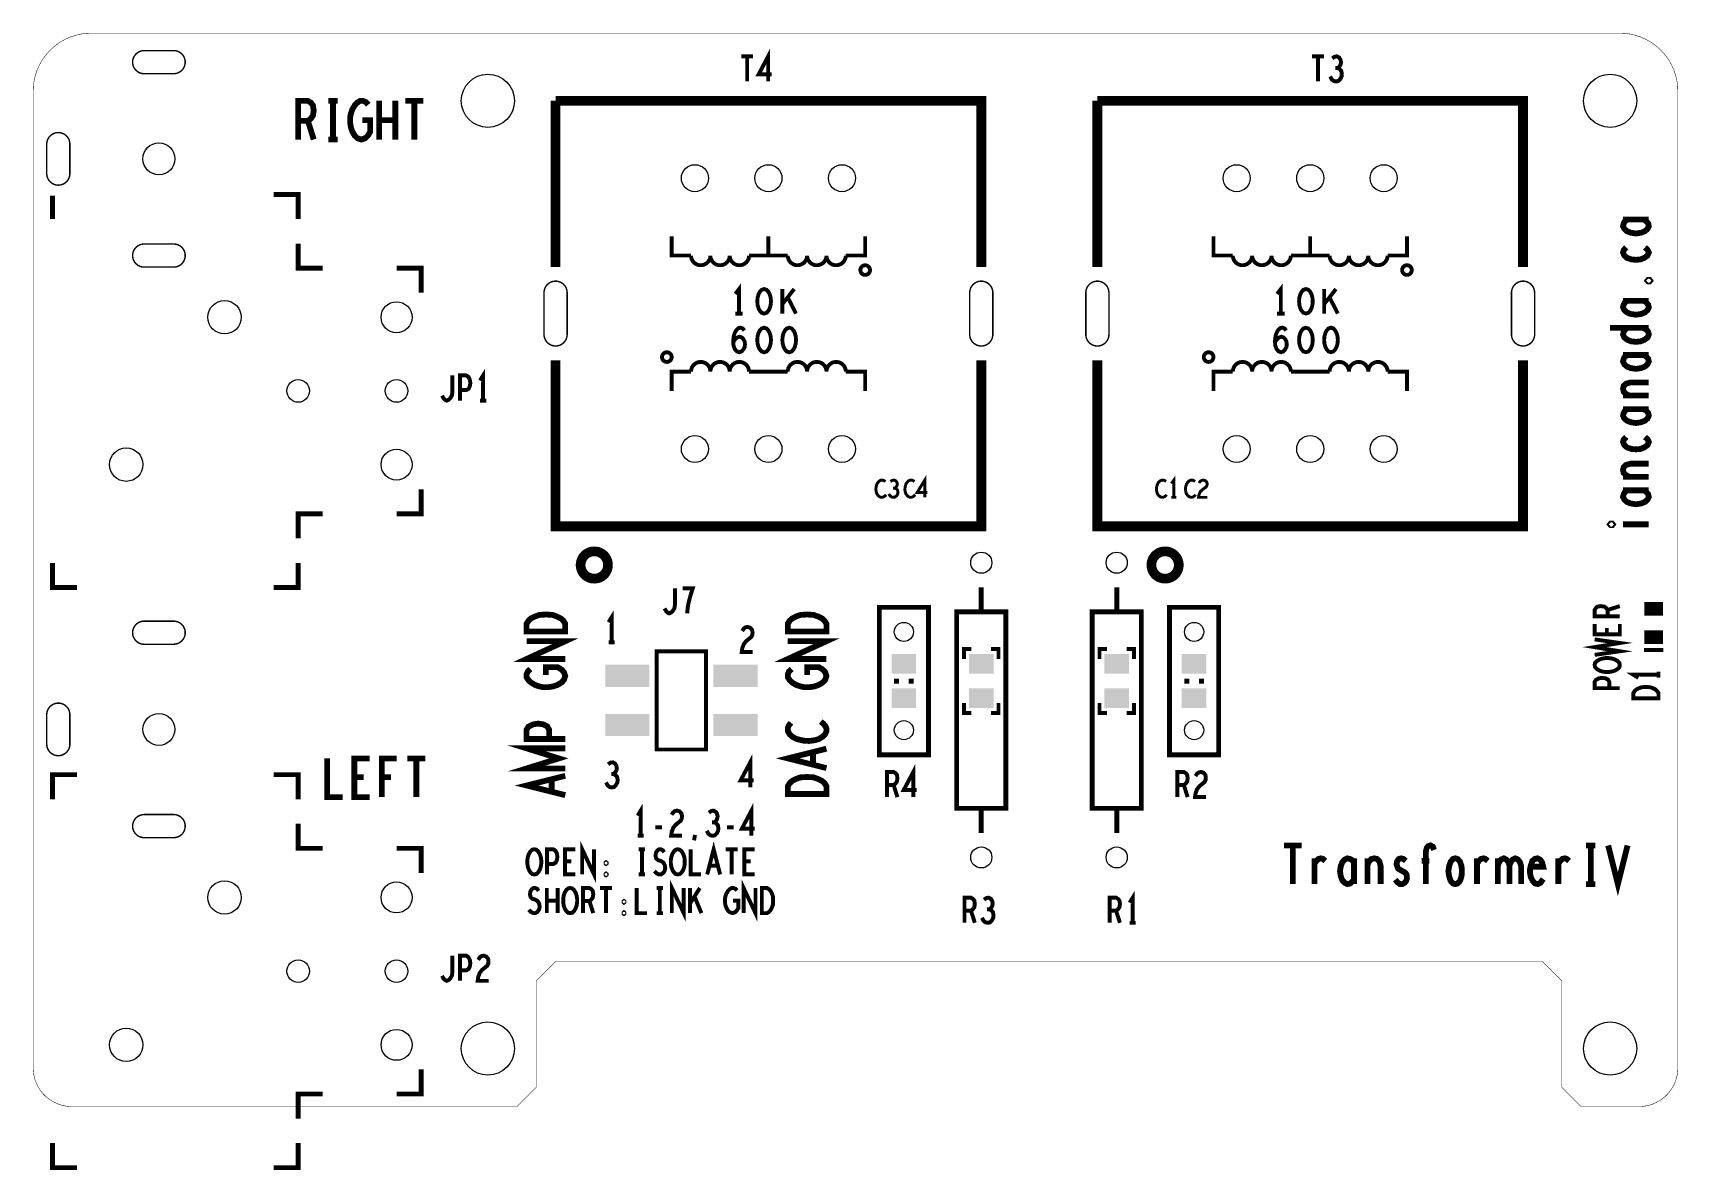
# Model space of a CAD drawing. Extents: x 0 to 85, y -3.3 to 55.5.
import ezdxf

# ---------------------------------------------------------------- set-up
doc = ezdxf.new("R2010")
doc.units = 0
doc.layers.get('0').update_dxf_attribs({"linetype": 'CONTINUOUS'})
for name, color, linetype in [('BOARD_ART', 7, 'CONTINUOUS'), ('DS2206-1-2_DRL', 6, 'CONTINUOUS'), ('DS2206IV_ROU', 1, 'CONTINUOUS'), ('PASTETOP_ART', 5, 'CONTINUOUS'), ('SILK_TOP_ART', 9, 'CONTINUOUS')]:
    doc.layers.add(name, color=color, linetype=linetype)

# ---------------------------------------------------------------- blocks, each defined once
blk = doc.blocks.new('RECTANGLE_36')
blk.add_solid([(1.143, 0.5715), (1.143, -0.5715), (-1.143, 0.5715), (-1.143, -0.5715)])
blk = doc.blocks.new('RECTANGLE_35')
blk.add_solid([(0.635, 0.508), (0.635, -0.508), (-0.635, 0.508), (-0.635, -0.508)])
blk = doc.blocks.new('RECTANGLE_37')
blk.add_solid([(0.4826, 0.3556), (0.4826, -0.3556), (-0.4826, 0.3556), (-0.4826, -0.3556)])
blk = doc.blocks.new('ROUND_48')
blk.add_circle((0, 0), 0.495)
blk = doc.blocks.new('ROUND_49')
blk.add_circle((0, 0), 0.546)
blk = doc.blocks.new('ROUND_50')
blk.add_circle((0, 0), 0.584)
blk = doc.blocks.new('ROUND_47')
blk.add_circle((0, 0), 0.699)
blk = doc.blocks.new('ROUND_51')
blk.add_circle((0, 0), 0.8)
blk = doc.blocks.new('ROUND_52')
blk.add_circle((0, 0), 0.826)
blk = doc.blocks.new('ROUND_53')
blk.add_circle((0, 0), 0.864)
blk = doc.blocks.new('ROUND_7')
blk.add_circle((0, 0), 1.375)

msp = doc.modelspace()

# ---------------------------------------------------------------- linework, layer by layer
at = {"layer": 'BOARD_ART', "const_width": 0.0254}
for points in [[(3, 55.5, 0.4142136), (0, 52.5)], [(85, 52.5, 0.4142136), (82, 55.5)], [(0, 2, 0.4142136), (2, 0)], [(83, 0, 0.4142136), (85, 2)]]:
    msp.add_lwpolyline(points, format="xyb", dxfattribs=at)
for points in [[(82, 55.5), (3, 55.5)], [(0, 52.5), (0, 46.25), (0, 38.75)], [(85, 42), (85, 46.25), (85, 52.5)], [(85, 42.25), (85, 38.75), (85, 15.25), (85, 11.75)], [(0, 15.25), (0, 38.75), (0, 39)], [(0, 11), (0, 15.25)], [(85, 2), (85, 7.75), (85, 11.75)], [(0, 11), (0, 7.75), (0, 2)], [(2, 0), (25, 0), (26, 1), (26, 6.5), (27, 7.5), (78, 7.5), (79, 6.5), (79, 1), (80, 0), (83, 0)]]:
    msp.add_lwpolyline(points, dxfattribs=at)
at = {"layer": 'DS2206IV_ROU', "const_width": 0.075}
for points in [[(5.7379, 54.5973, 1), (5.7379, 53.4025)], [(7.2619, 53.4025, 1), (7.2619, 54.5973)], [(1.8973, 49.7619, 1), (0.7025, 49.7619)], [(0.7025, 48.2379, 1), (1.8973, 48.2379)], [(5.7379, 44.5973, 1), (5.7379, 43.4025)], [(7.2619, 43.4025, 1), (7.2619, 44.5973)], [(27.5973, 42.0794, 1), (26.4025, 42.0794)], [(49.5973, 42.0794, 1), (48.4025, 42.0794)], [(55.5973, 42.0794, 1), (54.4025, 42.0794)], [(77.5973, 42.0794, 1), (76.4025, 42.0794)], [(26.4025, 39.9204, 1), (27.5973, 39.9204)], [(48.4025, 39.9204, 1), (49.5973, 39.9204)], [(54.4025, 39.9204, 1), (55.5973, 39.9204)], [(76.4025, 39.9204, 1), (77.5973, 39.9204)], [(5.7379, 25.0973, 1), (5.7379, 23.9025)], [(7.2619, 23.9025, 1), (7.2619, 25.0973)], [(1.8973, 20.2619, 1), (0.7025, 20.2619)], [(0.7025, 18.7379, 1), (1.8973, 18.7379)], [(5.7379, 15.0973, 1), (5.7379, 13.9025)], [(7.2619, 13.9025, 1), (7.2619, 15.0973)]]:
    msp.add_lwpolyline(points, format="xyb", dxfattribs=at)
for points in [[(7.2619, 54.5973), (5.7379, 54.5973)], [(5.7379, 53.4025), (7.2619, 53.4025)], [(0.7025, 49.7619), (0.7025, 48.2379)], [(1.8973, 48.2379), (1.8973, 49.7619)], [(7.2619, 44.5973), (5.7379, 44.5973)], [(5.7379, 43.4025), (7.2619, 43.4025)], [(26.4025, 42.0794), (26.4025, 39.9204)], [(27.5973, 39.9204), (27.5973, 42.0794)], [(48.4025, 42.0794), (48.4025, 39.9204)], [(49.5973, 39.9204), (49.5973, 42.0794)], [(54.4025, 42.0794), (54.4025, 39.9204)], [(55.5973, 39.9204), (55.5973, 42.0794)], [(76.4025, 42.0794), (76.4025, 39.9204)], [(77.5973, 39.9204), (77.5973, 42.0794)], [(7.2619, 25.0973), (5.7379, 25.0973)], [(5.7379, 23.9025), (7.2619, 23.9025)], [(0.7025, 20.2619), (0.7025, 18.7379)], [(1.8973, 18.7379), (1.8973, 20.2619)], [(7.2619, 15.0973), (5.7379, 15.0973)], [(5.7379, 13.9025), (7.2619, 13.9025)]]:
    msp.add_lwpolyline(points, dxfattribs=at)
at = {"layer": 'SILK_TOP_ART'}
for points, const_width in [([(37.987, 53), (37.987, 54.3), (37.4937, 53.3683), (38.1603, 53.3683)], 0.2032), ([(36.5933, 54.3), (37.2067, 54.3)], 0.2032), ([(36.9, 54.3), (36.9, 53)], 0.2032), ([(66.0933, 54.3), (66.7067, 54.3)], 0.2032), ([(66.4, 54.3), (66.4, 53)], 0.2032), ([(67.0337, 53.26), (67.1137, 53.1083), (67.2203, 53.0217), (67.3403, 53), (67.447, 53.0217), (67.5537, 53.13), (67.6203, 53.26), (67.6337, 53.39), (67.607, 53.5416), (67.5137, 53.65), (67.4203, 53.6933), (67.3003, 53.6933)], 0.2032), ([(67.4203, 53.6933), (67.5003, 53.7583), (67.567, 53.8666), (67.5937, 53.9967), (67.567, 54.1267), (67.5003, 54.235), (67.3803, 54.3), (67.2603, 54.2783), (67.1403, 54.1917)], 0.2032), ([(13.7, 50), (13.7, 52), (14.2, 52), (14.36, 51.9), (14.46, 51.7667), (14.5, 51.5), (14.46, 51.2333), (14.34, 51.0667), (14.2, 50.9666), (13.7, 50.9666)], 0.3), ([(15.26, 52), (15.74, 52)], 0.3), ([(15.5, 52), (15.5, 50)], 0.3), ([(17.02, 51), (17.42, 51), (17.42, 50.4), (17.3, 50.2), (17.16, 50.0667), (16.96, 50), (16.76, 50.0667), (16.62, 50.2), (16.5, 50.4), (16.42, 50.6333), (16.38, 50.9), (16.38, 51.1333), (16.42, 51.3333), (16.5, 51.5667), (16.62, 51.7667), (16.74, 51.9), (16.9, 52), (17.04, 52), (17.2, 51.9333), (17.32, 51.8)], 0.3), ([(17.88, 50), (17.88, 52)], 0.3), ([(18.72, 52), (18.72, 50)], 0.3), ([(19.24, 52), (20.16, 52)], 0.3), ([(19.7, 52), (19.7, 50)], 0.3), ([(27, 52), (27, 43.4129)], 0.508), ([(49, 43.4129), (49, 52), (27, 52)], 0.508), ([(55, 52), (55, 43.4129)], 0.508), ([(77, 43.4129), (77, 52), (55, 52)], 0.508), ([(14.2, 50.9666), (14.5, 50)], 0.3), ([(18.72, 51), (17.88, 51)], 0.3), ([(15.26, 50), (15.74, 50)], 0.3), ([(1, 45.89), (1, 47.0951)], 0.254), ([(13.7, 45.89), (13.7, 47.16), (12.43, 47.16)], 0.254), ([(82.4, 45.86), (82.2667, 45.78), (82.2, 45.66), (82.1667, 45.52), (82.2334, 45.38), (82.3667, 45.26), (82.5667, 45.18), (82.8334, 45.14), (83.1, 45.18), (83.3, 45.26), (83.4333, 45.38), (83.5, 45.52), (83.4667, 45.66), (83.3667, 45.78), (83.2334, 45.86)], 0.3), ([(83.5, 45.86), (82.1667, 45.86)], 0.3), ([(34, 44), (33, 44), (33, 45)], 0.2), ([(38, 44), (38, 45)], 0.2), ([(42, 44), (43, 44), (43, 45)], 0.2), ([(62, 44), (61, 44), (61, 45)], 0.2), ([(66, 44), (66, 45)], 0.2), ([(70, 44), (71, 44), (71, 45)], 0.2), ([(14.97, 43.35), (13.7, 43.35), (13.7, 44.62)], 0.254), ([(82.3333, 44.42), (82.2, 44.28), (82.1667, 44.16), (82.2334, 44), (82.3667, 43.88), (82.6, 43.8), (82.8334, 43.78), (83.0667, 43.8), (83.2667, 43.88), (83.4333, 44), (83.5, 44.16), (83.4333, 44.3), (83.3, 44.42)], 0.3), ([(20.05, 42.08), (20.05, 43.35), (18.78, 43.35)], 0.254), ([(37, 44), (39, 44)], 0.2), ([(65, 44), (67, 44)], 0.2), ([(36.4826, 41), (36.4826, 42.27), (36.2896, 42.016)], 0.2), ([(64.4826, 41), (64.4826, 42.27), (64.2896, 42.016)], 0.2), ([(83.5667, 42.7), (83.5333, 42.66), (83.4667, 42.66), (83.4333, 42.7), (83.4667, 42.74), (83.5333, 42.74), (83.5667, 42.7)], 0.3), ([(37.778, 42.27), (37.6493, 42.2277), (37.5528, 42.1218), (37.4884, 41.9949), (37.4402, 41.8255), (37.4241, 41.635), (37.4402, 41.4445), (37.4884, 41.2751), (37.5528, 41.1481), (37.6493, 41.0423), (37.778, 41), (37.9067, 41.0423), (38.0032, 41.1481), (38.0676, 41.2751), (38.1158, 41.4445), (38.1319, 41.635), (38.1158, 41.8255), (38.0676, 41.9949), (38.0032, 42.1218), (37.9067, 42.2277), (37.778, 42.27)], 0.2), ([(38.7195, 41), (38.7195, 42.27)], 0.2), ([(39.3308, 42.27), (38.7195, 41.4868)], 0.2), ([(39.4273, 41), (38.993, 41.8466)], 0.2), ([(65.778, 42.27), (65.6493, 42.2277), (65.5528, 42.1218), (65.4884, 41.9949), (65.4402, 41.8255), (65.4241, 41.635), (65.4402, 41.4445), (65.4884, 41.2751), (65.5528, 41.1481), (65.6493, 41.0423), (65.778, 41), (65.9067, 41.0423), (66.0032, 41.1481), (66.0676, 41.2751), (66.1158, 41.4445), (66.1319, 41.635), (66.1158, 41.8255), (66.0676, 41.9949), (66.0032, 42.1218), (65.9067, 42.2277), (65.778, 42.27)], 0.2), ([(66.7195, 41), (66.7195, 42.27)], 0.2), ([(67.3308, 42.27), (66.7195, 41.4868)], 0.2), ([(67.4273, 41), (66.993, 41.8466)], 0.2), ([(82.4, 41.66), (82.2667, 41.58), (82.2, 41.46), (82.1667, 41.32), (82.2334, 41.18), (82.3667, 41.06), (82.5667, 40.98), (82.8334, 40.94), (83.1, 40.98), (83.3, 41.06), (83.4333, 41.18), (83.5, 41.32), (83.4667, 41.46), (83.3667, 41.58), (83.2334, 41.66)], 0.3), ([(83.5, 41.66), (82.1667, 41.66)], 0.3), ([(36.2896, 41), (36.6756, 41)], 0.2), ([(64.2896, 41), (64.6756, 41)], 0.2), ([(36.1769, 39.5291), (36.2896, 39.6773), (36.3861, 39.762), (36.5148, 39.8043), (36.6274, 39.762), (36.7078, 39.6773), (36.7722, 39.5503), (36.7883, 39.4022), (36.7722, 39.2751), (36.7078, 39.1481), (36.6113, 39.0423), (36.4987, 39), (36.37, 39.0423), (36.2574, 39.1693), (36.193, 39.3598), (36.1769, 39.5715), (36.2091, 39.8466), (36.2574, 39.9949), (36.3378, 40.143), (36.4504, 40.2488), (36.563, 40.27), (36.6756, 40.2277), (36.7561, 40.1218)], 0.2), ([(37.778, 40.27), (37.6493, 40.2277), (37.5528, 40.1218), (37.4884, 39.9949), (37.4402, 39.8255), (37.4241, 39.635), (37.4402, 39.4445), (37.4884, 39.2751), (37.5528, 39.1481), (37.6493, 39.0423), (37.778, 39), (37.9067, 39.0423), (38.0032, 39.1481), (38.0676, 39.2751), (38.1158, 39.4445), (38.1319, 39.635), (38.1158, 39.8255), (38.0676, 39.9949), (38.0032, 40.1218), (37.9067, 40.2277), (37.778, 40.27)], 0.2), ([(39.0734, 40.27), (38.9447, 40.2277), (38.8482, 40.1218), (38.7838, 39.9949), (38.7356, 39.8255), (38.7195, 39.635), (38.7356, 39.4445), (38.7838, 39.2751), (38.8482, 39.1481), (38.9447, 39.0423), (39.0734, 39), (39.2021, 39.0423), (39.2986, 39.1481), (39.363, 39.2751), (39.4112, 39.4445), (39.4273, 39.635), (39.4112, 39.8255), (39.363, 39.9949), (39.2986, 40.1218), (39.2021, 40.2277), (39.0734, 40.27)], 0.2), ([(64.1769, 39.5291), (64.2896, 39.6773), (64.3861, 39.762), (64.5148, 39.8043), (64.6274, 39.762), (64.7078, 39.6773), (64.7722, 39.5503), (64.7883, 39.4022), (64.7722, 39.2751), (64.7078, 39.1481), (64.6113, 39.0423), (64.4987, 39), (64.37, 39.0423), (64.2574, 39.1693), (64.193, 39.3598), (64.1769, 39.5715), (64.2091, 39.8466), (64.2574, 39.9949), (64.3378, 40.143), (64.4504, 40.2488), (64.563, 40.27), (64.6756, 40.2277), (64.7561, 40.1218)], 0.2), ([(65.778, 40.27), (65.6493, 40.2277), (65.5528, 40.1218), (65.4884, 39.9949), (65.4402, 39.8255), (65.4241, 39.635), (65.4402, 39.4445), (65.4884, 39.2751), (65.5528, 39.1481), (65.6493, 39.0423), (65.778, 39), (65.9067, 39.0423), (66.0032, 39.1481), (66.0676, 39.2751), (66.1158, 39.4445), (66.1319, 39.635), (66.1158, 39.8255), (66.0676, 39.9949), (66.0032, 40.1218), (65.9067, 40.2277), (65.778, 40.27)], 0.2), ([(67.0734, 40.27), (66.9447, 40.2277), (66.8482, 40.1218), (66.7838, 39.9949), (66.7356, 39.8255), (66.7195, 39.635), (66.7356, 39.4445), (66.7838, 39.2751), (66.8482, 39.1481), (66.9447, 39.0423), (67.0734, 39), (67.2021, 39.0423), (67.2986, 39.1481), (67.363, 39.2751), (67.4112, 39.4445), (67.4273, 39.635), (67.4112, 39.8255), (67.363, 39.9949), (67.2986, 40.1218), (67.2021, 40.2277), (67.0734, 40.27)], 0.2), ([(81.5, 40.26), (83.5, 40.26)], 0.3), ([(83.2001, 40.26), (83.3667, 40.18), (83.4667, 40.06), (83.5, 39.92), (83.4333, 39.76), (83.2667, 39.64), (83.0667, 39.56), (82.8334, 39.54), (82.6, 39.56), (82.4, 39.64), (82.2334, 39.76), (82.1667, 39.92), (82.2, 40.06), (82.2667, 40.16), (82.4, 40.26)], 0.3), ([(27, 38.5871), (27, 30), (49, 30), (49, 38.5871)], 0.508), ([(55, 38.5871), (55, 30), (77, 30), (77, 38.5871)], 0.508), ([(82.4, 38.86), (82.2667, 38.78), (82.2, 38.66), (82.1667, 38.52), (82.2334, 38.38), (82.3667, 38.26), (82.5667, 38.18), (82.8334, 38.14), (83.1, 38.18), (83.3, 38.26), (83.4333, 38.38), (83.5, 38.52), (83.4667, 38.66), (83.3667, 38.78), (83.2334, 38.86)], 0.3), ([(83.5, 38.86), (82.1667, 38.86)], 0.3), ([(21.1333, 36.76), (21.2, 36.63), (21.28, 36.5433), (21.3733, 36.5), (21.48, 36.5433), (21.56, 36.63), (21.64, 36.76), (21.6667, 36.9333), (21.6667, 37.8)], 0.2032), ([(22.0603, 36.5), (22.0603, 37.8), (22.3803, 37.8), (22.487, 37.735), (22.567, 37.5833), (22.5937, 37.41), (22.567, 37.2367), (22.5003, 37.1067), (22.3803, 37.0416), (22.0603, 37.0416)], 0.2032), ([(23.254, 36.5), (23.254, 37.8), (23.094, 37.54)], 0.2032), ([(34, 38), (33, 38), (33, 37)], 0.2), ([(37, 38), (39, 38)], 0.2), ([(42, 38), (43, 38), (43, 37)], 0.2), ([(62, 38), (61, 38), (61, 37)], 0.2), ([(65, 38), (67, 38)], 0.2), ([(70, 38), (71, 38), (71, 37)], 0.2), ([(82.5, 36.76), (82.3333, 36.84), (82.2, 36.96), (82.1667, 37.12), (82.2, 37.26), (82.3333, 37.38), (82.5667, 37.44), (83.5, 37.44)], 0.3), ([(23.094, 36.5), (23.414, 36.5)], 0.2032), ([(83.5, 36.76), (82.1667, 36.76)], 0.3), ([(82.4, 36.06), (82.2667, 35.98), (82.2, 35.86), (82.1667, 35.72), (82.2334, 35.58), (82.3667, 35.46), (82.5667, 35.38), (82.8334, 35.34), (83.1, 35.38), (83.3, 35.46), (83.4333, 35.58), (83.5, 35.72), (83.4667, 35.86), (83.3667, 35.98), (83.2334, 36.06)], 0.3), ([(83.5, 36.06), (82.1667, 36.06)], 0.3), ([(82.3333, 34.62), (82.2, 34.48), (82.1667, 34.36), (82.2334, 34.2), (82.3667, 34.08), (82.6, 34), (82.8334, 33.98), (83.0667, 34), (83.2667, 34.08), (83.4333, 34.2), (83.5, 34.36), (83.4333, 34.5), (83.3, 34.62)], 0.3), ([(82.5, 32.56), (82.3333, 32.64), (82.2, 32.76), (82.1667, 32.92), (82.2, 33.06), (82.3333, 33.18), (82.5667, 33.24), (83.5, 33.24)], 0.3), ([(44.0503, 32.3149), (43.9868, 32.3594), (43.9128, 32.389), (43.8281, 32.389), (43.7328, 32.3445), (43.6588, 32.2705), (43.6058, 32.1816), (43.5635, 32.0334), (43.5529, 31.9), (43.5741, 31.7667), (43.6058, 31.6778), (43.6693, 31.5889), (43.7434, 31.5296), (43.8175, 31.5), (43.8916, 31.5), (43.9657, 31.5296), (44.0292, 31.5741), (44.0821, 31.6333)], 0.1524), ([(44.5266, 31.9741), (44.5901, 32.0186), (44.643, 32.0926), (44.6642, 32.1816), (44.643, 32.2705), (44.5901, 32.3445), (44.4948, 32.389), (44.3996, 32.3742), (44.3043, 32.3149)], 0.1524), ([(45.5503, 32.3149), (45.4868, 32.3594), (45.4128, 32.389), (45.3281, 32.389), (45.2328, 32.3445), (45.1588, 32.2705), (45.1058, 32.1816), (45.0635, 32.0334), (45.0529, 31.9), (45.0741, 31.7667), (45.1058, 31.6778), (45.1693, 31.5889), (45.2434, 31.5296), (45.3175, 31.5), (45.3916, 31.5), (45.4657, 31.5296), (45.5292, 31.5741), (45.5821, 31.6333)], 0.1524), ([(46.0795, 31.5), (46.0795, 32.389), (45.6879, 31.7519), (46.2171, 31.7519)], 0.1524), ([(58.5503, 32.3149), (58.4868, 32.3594), (58.4128, 32.389), (58.3281, 32.389), (58.2328, 32.3445), (58.1588, 32.2705), (58.1058, 32.1816), (58.0635, 32.0334), (58.0529, 31.9), (58.0741, 31.7667), (58.1058, 31.6778), (58.1693, 31.5889), (58.2434, 31.5296), (58.3175, 31.5), (58.3916, 31.5), (58.4657, 31.5296), (58.5292, 31.5741), (58.5821, 31.6333)], 0.1524), ([(58.9525, 31.5), (58.9525, 32.389), (58.8255, 32.2112)], 0.1524), ([(60.0503, 32.3149), (59.9868, 32.3594), (59.9128, 32.389), (59.8281, 32.389), (59.7328, 32.3445), (59.6588, 32.2705), (59.6058, 32.1816), (59.5635, 32.0334), (59.5529, 31.9), (59.5741, 31.7667), (59.6058, 31.6778), (59.6693, 31.5889), (59.7434, 31.5296), (59.8175, 31.5), (59.8916, 31.5), (59.9657, 31.5296), (60.0292, 31.5741), (60.0821, 31.6333)], 0.1524), ([(60.2514, 32.2408), (60.3149, 32.3297), (60.389, 32.3742), (60.4737, 32.389), (60.5795, 32.3594), (60.6536, 32.2853), (60.6748, 32.1964), (60.6642, 32.1075), (60.6218, 32.0334), (60.4102, 31.8852), (60.3149, 31.7815), (60.2514, 31.6333), (60.2302, 31.5), (60.6748, 31.5)], 0.1524), ([(83.5, 32.56), (82.1667, 32.56)], 0.3), ([(20.05, 31.92), (20.05, 30.65), (18.78, 30.65)], 0.254), ([(44.2197, 31.6778), (44.2832, 31.5741), (44.3678, 31.5148), (44.4631, 31.5), (44.5478, 31.5148), (44.6324, 31.5889), (44.6853, 31.6778), (44.6959, 31.7667), (44.6748, 31.8704), (44.6007, 31.9445), (44.5266, 31.9741), (44.4313, 31.9741)], 0.1524), ([(58.8255, 31.5), (59.0795, 31.5)], 0.1524), ([(82.4, 31.86), (82.2667, 31.78), (82.2, 31.66), (82.1667, 31.52), (82.2334, 31.38), (82.3667, 31.26), (82.5667, 31.18), (82.8334, 31.14), (83.1, 31.18), (83.3, 31.26), (83.4333, 31.38), (83.5, 31.52), (83.4667, 31.66), (83.3667, 31.78), (83.2334, 31.86)], 0.3), ([(83.5, 31.86), (82.1667, 31.86)], 0.3), ([(14.97, 30.65), (13.7, 30.65), (13.7, 29.38)], 0.254), ([(81.6334, 30.1), (81.6, 30.06), (81.5333, 30.06), (81.5, 30.1), (81.5333, 30.14), (81.6, 30.14), (81.6334, 30.1)], 0.3), ([(82.1667, 30.1), (83.5, 30.1)], 0.3), ([(2.27, 26.84), (1, 26.84), (1, 28.11)], 0.254), ([(13.7, 28.11), (13.7, 26.84), (12.43, 26.84)], 0.254), ([(32.6333, 25.76), (32.7, 25.63), (32.78, 25.5433), (32.8733, 25.5), (32.98, 25.5433), (33.06, 25.63), (33.14, 25.76), (33.1667, 25.9333), (33.1667, 26.8)], 0.2032), ([(33.8003, 25.5), (33.827, 25.7816), (33.867, 26.02), (33.9203, 26.2367), (33.987, 26.475), (34.0937, 26.8), (33.5603, 26.8)], 0.2032), ([(49, 25.58), (49, 26.85)], 0.254), ([(56, 25.58), (56, 26.85)], 0.254), ([(27.5, 24.56), (25.5, 24.56), (25.5, 24.96), (25.6, 25.12), (25.7333, 25.24), (25.9333, 25.34), (26.1667, 25.42), (26.5, 25.44), (26.8334, 25.42), (27.0667, 25.34), (27.2667, 25.24), (27.4, 25.12), (27.5, 24.96), (27.5, 24.56)], 0.3), ([(29.9, 24), (29.9, 25.3), (29.74, 25.04)], 0.2032), ([(41, 24.56), (39, 24.56), (39, 24.96), (39.1, 25.12), (39.2333, 25.24), (39.4333, 25.34), (39.6667, 25.42), (40, 25.44), (40.3334, 25.42), (40.5667, 25.34), (40.7667, 25.24), (40.9, 25.12), (41, 24.96), (41, 24.56)], 0.3), ([(43.73, 18.19), (46.27, 18.19), (46.27, 25.81), (43.73, 25.81), (43.73, 18.19)], 0.254), ([(47.73, 15.42), (50.27, 15.42), (50.27, 25.58), (47.73, 25.58), (47.73, 15.42)], 0.254), ([(54.73, 15.42), (57.27, 15.42), (57.27, 25.58), (54.73, 25.58), (54.73, 15.42)], 0.254), ([(58.73, 18.19), (61.27, 18.19), (61.27, 25.81), (58.73, 25.81), (58.73, 18.19)], 0.254), ([(82, 25.3413), (80.7, 25.3413), (80.7, 25.6747), (80.765, 25.7813), (80.8517, 25.848), (81.025, 25.8747), (81.1983, 25.848), (81.3067, 25.768), (81.3717, 25.6747), (81.3717, 25.3413)], 0.2032), ([(81.3717, 25.6747), (82, 25.8747)], 0.2032), ([(36.6467, 24.5833), (36.7267, 24.7133), (36.82, 24.7783), (36.9267, 24.8), (37.06, 24.7567), (37.1533, 24.6483), (37.18, 24.5184), (37.1667, 24.3883), (37.1133, 24.28), (36.8467, 24.0633), (36.7267, 23.9117), (36.6467, 23.695), (36.62, 23.5), (37.18, 23.5)], 0.2032), ([(82, 24.9477), (82, 24.4143), (80.7, 24.4143), (80.7, 24.9477)], 0.2032), ([(81.3283, 24.7343), (81.3283, 24.4143)], 0.2032), ([(27.5, 23.14), (25.5, 23.14), (27.5, 24.06), (25.5, 24.06)], 0.3), ([(29.74, 24), (30.06, 24)], 0.2032), ([(41, 23.14), (39, 23.14), (41, 24.06), (39, 24.06)], 0.3), ([(80.7, 23.354), (82, 23.5407), (80.7, 23.754), (82, 23.9673), (80.7, 24.154)], 0.2032), ([(32.23, 18.46), (34.77, 18.46), (34.77, 23.54), (32.23, 23.54), (32.23, 18.46)], 0.2032), ([(48.111, 23.143), (48.111, 23.651), (48.492, 23.651)], 0.2032), ([(49.508, 23.651), (49.889, 23.651), (49.889, 23.143)], 0.2032), ([(55.111, 23.143), (55.111, 23.651), (55.492, 23.651)], 0.2032), ([(56.508, 23.651), (56.889, 23.651), (56.889, 23.143)], 0.2032), ([(82, 22.827), (81.9783, 22.7203), (81.8917, 22.627), (81.7617, 22.547), (81.61, 22.4937), (81.4367, 22.467), (81.2633, 22.467), (81.09, 22.4937), (80.9383, 22.547), (80.8083, 22.627), (80.7217, 22.7203), (80.7, 22.827), (80.7217, 22.9337), (80.8083, 23.027), (80.9383, 23.107), (81.09, 23.1603), (81.2633, 23.187), (81.4367, 23.187), (81.61, 23.1603), (81.7617, 23.107), (81.8917, 23.027), (81.9783, 22.9337), (82, 22.827)], 0.2032), ([(84.258, 23.603), (83.242, 23.603)], 0.2032), ([(26.5, 22.32), (26.5, 22.72), (27.1, 22.72), (27.3, 22.6), (27.4333, 22.46), (27.5, 22.26), (27.4333, 22.06), (27.3, 21.92), (27.1, 21.8), (26.8667, 21.72), (26.6, 21.68), (26.3667, 21.68), (26.1667, 21.72), (25.9333, 21.8), (25.7333, 21.92), (25.6, 22.04), (25.5, 22.2), (25.5, 22.34), (25.5667, 22.5), (25.7, 22.62)], 0.3), ([(40, 22.32), (40, 22.72), (40.6, 22.72), (40.8, 22.6), (40.9333, 22.46), (41, 22.26), (40.9333, 22.06), (40.8, 21.92), (40.6, 21.8), (40.3667, 21.72), (40.1, 21.68), (39.8667, 21.68), (39.6667, 21.72), (39.4333, 21.8), (39.2333, 21.92), (39.1, 22.04), (39, 22.2), (39, 22.34), (39.0667, 22.5), (39.2, 22.62)], 0.3), ([(44.492, 22), (44.746, 22)], 0.254), ([(45.254, 22), (45.508, 22)], 0.254), ([(59.492, 22), (59.746, 22)], 0.254), ([(60.254, 22), (60.508, 22)], 0.254), ([(82, 21.6333), (80.7, 21.6333), (80.7, 21.9533), (80.765, 22.06), (80.9167, 22.14), (81.09, 22.1667), (81.2633, 22.14), (81.3933, 22.0733), (81.4584, 21.9533), (81.4584, 21.6333)], 0.2032), ([(84, 22.327), (82.7, 22.327), (82.96, 22.167)], 0.2032), ([(84, 22.167), (84, 22.487)], 0.2032), ([(84, 21.1067), (82.7, 21.1067), (82.7, 21.3733), (82.765, 21.48), (82.8517, 21.56), (82.9816, 21.6267), (83.1334, 21.68), (83.35, 21.6933), (83.5667, 21.68), (83.7184, 21.6267), (83.8484, 21.56), (83.935, 21.48), (84, 21.3733), (84, 21.1067)], 0.2032), ([(48.492, 20.349), (48.111, 20.349), (48.111, 20.857)], 0.2032), ([(49.889, 20.857), (49.889, 20.349), (49.508, 20.349)], 0.2032), ([(55.492, 20.349), (55.111, 20.349), (55.111, 20.857)], 0.2032), ([(56.889, 20.857), (56.889, 20.349), (56.508, 20.349)], 0.2032), ([(27.5, 19), (25.5, 19), (25.5, 19.48), (25.6, 19.64), (25.8333, 19.76), (26.1, 19.8), (26.3667, 19.76), (26.5667, 19.66), (26.6667, 19.48), (26.6667, 19)], 0.3), ([(39.1667, 19.84), (39.0667, 19.72), (39, 19.58), (39, 19.42), (39.1, 19.24), (39.2667, 19.1), (39.4667, 19), (39.8, 18.92), (40.1, 18.9), (40.4, 18.94), (40.6, 19), (40.8, 19.12), (40.9333, 19.26), (41, 19.4), (41, 19.54), (40.9333, 19.68), (40.8334, 19.8), (40.7001, 19.9)], 0.3), ([(15.2, 18), (15.2, 16), (16, 16)], 0.3), ([(17.4, 16), (16.6, 16), (16.6, 18), (17.4, 18)], 0.3), ([(18.02, 16), (18.02, 18), (18.78, 18)], 0.3), ([(19.34, 18), (20.26, 18)], 0.3), ([(19.8, 18), (19.8, 16)], 0.3), ([(27.5, 17.48), (25.5, 17.48), (27.1667, 18), (25.5, 18.52), (27.5, 18.52)], 0.3), ([(29.9933, 17.1933), (30.0733, 17.2583), (30.14, 17.3666), (30.1667, 17.4967), (30.14, 17.6267), (30.0733, 17.735), (29.9533, 17.8), (29.8333, 17.7783), (29.7133, 17.6917)], 0.2032), ([(37.06, 16.5), (37.06, 17.8), (36.5667, 16.8683), (37.2333, 16.8683)], 0.2032), ([(41, 17.5), (39, 18), (41, 18.5)], 0.3), ([(40.3, 18.32), (40.3, 17.68)], 0.3), ([(1, 15.89), (1, 17.16), (2.27, 17.16)], 0.254), ([(13.7, 15.89), (13.7, 17.16), (12.43, 17.16)], 0.254), ([(17.08, 17.0334), (16.6, 17.0334)], 0.3), ([(18.5, 17.0334), (18.02, 17.0334)], 0.3), ([(27.5, 16.1), (25.5, 16.6), (27.5, 17.1)], 0.3), ([(26.8, 16.92), (26.8, 16.28)], 0.3), ([(29.6067, 16.76), (29.6867, 16.6083), (29.7933, 16.5217), (29.9133, 16.5), (30.02, 16.5217), (30.1267, 16.63), (30.1933, 16.76), (30.2067, 16.89), (30.18, 17.0416), (30.0867, 17.15), (29.9933, 17.1933), (29.8733, 17.1933)], 0.2032), ([(41, 16.16), (39, 16.16), (39, 16.56), (39.1, 16.72), (39.2333, 16.84), (39.4333, 16.94), (39.6667, 17.02), (40, 17.04), (40.3334, 17.02), (40.5667, 16.94), (40.7667, 16.84), (40.9, 16.72), (41, 16.56), (41, 16.16)], 0.3), ([(44.1333, 16), (44.1333, 17.3), (44.4667, 17.3), (44.5733, 17.235), (44.64, 17.1483), (44.6667, 16.975), (44.64, 16.8017), (44.56, 16.6933), (44.4667, 16.6283), (44.1333, 16.6283)], 0.2032), ([(45.487, 16), (45.487, 17.3), (44.9937, 16.3683), (45.6603, 16.3683)], 0.2032), ([(59.1333, 16), (59.1333, 17.3), (59.4667, 17.3), (59.5733, 17.235), (59.64, 17.1483), (59.6667, 16.975), (59.64, 16.8017), (59.56, 16.6933), (59.4667, 16.6283), (59.1333, 16.6283)], 0.2032), ([(60.0737, 17.0833), (60.1537, 17.2133), (60.247, 17.2783), (60.3537, 17.3), (60.487, 17.2567), (60.5803, 17.1483), (60.607, 17.0184), (60.5937, 16.8883), (60.5403, 16.78), (60.2737, 16.5633), (60.1537, 16.4117), (60.0737, 16.195), (60.047, 16), (60.607, 16)], 0.2032), ([(44.4667, 16.6283), (44.6667, 16)], 0.2032), ([(59.4667, 16.6283), (59.6667, 16)], 0.2032), ([(31.4, 14), (31.4, 15.3), (31.24, 15.04)], 0.2032), ([(33.0007, 15.0833), (33.0807, 15.2133), (33.174, 15.2783), (33.2807, 15.3), (33.414, 15.2567), (33.5073, 15.1483), (33.534, 15.0184), (33.5207, 14.8883), (33.4673, 14.78), (33.2007, 14.5633), (33.0807, 14.4117), (33.0007, 14.195), (32.974, 14), (33.534, 14)], 0.2032), ([(35.2013, 14.6933), (35.2813, 14.7583), (35.348, 14.8666), (35.3747, 14.9967), (35.348, 15.1267), (35.2813, 15.235), (35.1613, 15.3), (35.0413, 15.2783), (34.9213, 15.1917)], 0.2032), ([(37.122, 14), (37.122, 15.3), (36.6287, 14.3683), (37.2953, 14.3683)], 0.2032), ([(49, 14.15), (49, 15.42)], 0.254), ([(56, 14.15), (56, 15.42)], 0.254), ([(14.97, 13.35), (13.7, 13.35), (13.7, 14.62)], 0.254), ([(32.1537, 14.4333), (32.5003, 14.4333)], 0.2032), ([(34.8147, 14.26), (34.8947, 14.1083), (35.0013, 14.0217), (35.1213, 14), (35.228, 14.0217), (35.3347, 14.13), (35.4013, 14.26), (35.4147, 14.39), (35.388, 14.5416), (35.2947, 14.65), (35.2013, 14.6933), (35.0813, 14.6933)], 0.2032), ([(35.8617, 14.4333), (36.2083, 14.4333)], 0.2032), ([(28.3743, 12), (28.3743, 13.3), (28.9877, 12), (28.9877, 13.3)], 0.2032), ([(31.24, 14), (31.56, 14)], 0.2032), ([(34.1543, 13.7617), (34.2077, 14.0433)], 0.2032), ([(34.8367, 12), (35.17, 13.3), (35.5033, 12)], 0.2032), ([(64.64, 13.5), (65.56, 13.5)], 0.3), ([(65.1, 13.5), (65.1, 11.5)], 0.3), ([(71.98, 11.5), (71.98, 13.2), (72.02, 13.3666), (72.1, 13.4667), (72.22, 13.5), (72.34, 13.4333), (72.4, 13.2667)], 0.3), ([(80.26, 13.5), (80.74, 13.5)], 0.3), ([(80.5, 13.5), (80.5, 11.5)], 0.3), ([(81.4, 13.5), (81.9, 11.5), (82.4, 13.5)], 0.3), ([(20.05, 12.08), (20.05, 13.35), (18.78, 13.35)], 0.254), ([(25.9, 12), (25.7933, 12.0217), (25.7, 12.1083), (25.62, 12.2383), (25.5667, 12.39), (25.54, 12.5633), (25.54, 12.7367), (25.5667, 12.91), (25.62, 13.0617), (25.7, 13.1917), (25.7933, 13.2783), (25.9, 13.3), (26.0067, 13.2783), (26.1, 13.1917), (26.18, 13.0617), (26.2333, 12.91), (26.26, 12.7367), (26.26, 12.5633), (26.2333, 12.39), (26.18, 12.2383), (26.1, 12.1083), (26.0067, 12.0217), (25.9, 12)], 0.2032), ([(26.5603, 12), (26.5603, 13.3), (26.8803, 13.3), (26.987, 13.235), (27.067, 13.0833), (27.0937, 12.91), (27.067, 12.7367), (27.0003, 12.6067), (26.8803, 12.5416), (26.5603, 12.5416)], 0.2032), ([(28.0207, 12), (27.4873, 12), (27.4873, 13.3), (28.0207, 13.3)], 0.2032), ([(27.8073, 12.6717), (27.4873, 12.6717)], 0.2032), ([(29.608, 12.5416), (29.5813, 12.5633), (29.5813, 12.6067), (29.608, 12.6283), (29.6347, 12.6067), (29.6347, 12.5633), (29.608, 12.5416)], 0.2032), ([(31.302, 13.3), (31.622, 13.3)], 0.2032), ([(31.462, 13.3), (31.462, 12)], 0.2032), ([(32.109, 12.1733), (32.2157, 12.065), (32.3357, 12), (32.4423, 12), (32.549, 12.065), (32.629, 12.1733), (32.669, 12.325), (32.6423, 12.4766), (32.5757, 12.6067), (32.4557, 12.6933), (32.2957, 12.7367), (32.2023, 12.8233), (32.1623, 12.975), (32.189, 13.1267), (32.2557, 13.235), (32.349, 13.3), (32.4423, 13.3), (32.5357, 13.2567), (32.6157, 13.1483)], 0.2032), ([(33.316, 12), (33.2093, 12.0217), (33.116, 12.1083), (33.036, 12.2383), (32.9827, 12.39), (32.956, 12.5633), (32.956, 12.7367), (32.9827, 12.91), (33.036, 13.0617), (33.116, 13.1917), (33.2093, 13.2783), (33.316, 13.3), (33.4227, 13.2783), (33.516, 13.1917), (33.596, 13.0617), (33.6493, 12.91), (33.676, 12.7367), (33.676, 12.5633), (33.6493, 12.39), (33.596, 12.2383), (33.516, 12.1083), (33.4227, 12.0217), (33.316, 12)], 0.2032), ([(33.9763, 13.3), (33.9763, 12), (34.5097, 12)], 0.2032), ([(35.7903, 13.3), (36.4037, 13.3)], 0.2032), ([(36.097, 13.3), (36.097, 12)], 0.2032), ([(37.2907, 12), (36.7573, 12), (36.7573, 13.3), (37.2907, 13.3)], 0.2032), ([(37.0773, 12.6717), (36.7573, 12.6717)], 0.2032), ([(66.22, 12.5667), (66.32, 12.7), (66.42, 12.8), (66.56, 12.8333), (66.66, 12.8), (66.78, 12.7)], 0.3), ([(66.22, 11.5), (66.22, 12.8333)], 0.3), ([(68.26, 12.6), (68.18, 12.7333), (68.06, 12.8), (67.92, 12.8333), (67.78, 12.7666), (67.66, 12.6333), (67.58, 12.4333), (67.54, 12.1666), (67.58, 11.9), (67.66, 11.7), (67.78, 11.5667), (67.92, 11.5), (68.06, 11.5333), (68.18, 11.6333), (68.26, 11.7666)], 0.3), ([(68.26, 11.5), (68.26, 12.8333)], 0.3), ([(68.96, 12.5), (69.04, 12.6667), (69.16, 12.8), (69.32, 12.8333), (69.46, 12.8), (69.58, 12.6667), (69.64, 12.4333), (69.64, 11.5)], 0.3), ([(68.96, 11.5), (68.96, 12.8333)], 0.3), ([(70.4, 11.7333), (70.5, 11.6), (70.64, 11.5), (70.76, 11.5), (70.88, 11.5667), (70.96, 11.6666), (71, 11.7999), (70.98, 12), (70.9, 12.1), (70.54, 12.3), (70.46, 12.5334), (70.5, 12.7), (70.58, 12.8), (70.7, 12.8333), (70.82, 12.8), (70.94, 12.7)], 0.3), ([(72.16, 12.7), (71.76, 12.7)], 0.3), ([(73.5, 11.5), (73.38, 11.5333), (73.26, 11.6666), (73.18, 11.9), (73.14, 12.1666), (73.18, 12.4333), (73.26, 12.6667), (73.38, 12.8), (73.5, 12.8333), (73.62, 12.8), (73.74, 12.6667), (73.82, 12.4333), (73.84, 12.1666), (73.82, 11.9), (73.74, 11.6666), (73.62, 11.5333), (73.5, 11.5)], 0.3), ([(74.62, 12.5667), (74.72, 12.7), (74.82, 12.8), (74.96, 12.8333), (75.06, 12.8), (75.18, 12.7)], 0.3), ([(74.62, 11.5), (74.62, 12.8333)], 0.3), ([(75.7, 12.4666), (75.76, 12.6333), (75.86, 12.7666), (76, 12.8333), (76.14, 12.7666), (76.24, 12.6333), (76.3, 12.4666), (76.3, 11.5)], 0.3), ([(75.7, 11.5), (75.7, 12.8333)], 0.3), ([(76.3, 12.4666), (76.36, 12.6333), (76.46, 12.7666), (76.6, 12.8333), (76.74, 12.7666), (76.84, 12.6333), (76.9, 12.4333), (76.9, 11.5)], 0.3), ([(77.4, 12.4), (78.04, 12.4), (77.98, 12.6333), (77.88, 12.7666), (77.74, 12.8333), (77.6, 12.8), (77.48, 12.7), (77.4, 12.4666), (77.36, 12.2666), (77.36, 12.0667), (77.4, 11.8666), (77.5, 11.6666), (77.62, 11.5333), (77.76, 11.5), (77.9, 11.5667), (78.04, 11.7666)], 0.3), ([(78.82, 12.5667), (78.92, 12.7), (79.02, 12.8), (79.16, 12.8333), (79.26, 12.8), (79.38, 12.7)], 0.3), ([(78.82, 11.5), (78.82, 12.8333)], 0.3), ([(29.608, 11.9567), (29.5813, 11.9783), (29.5813, 12.0217), (29.608, 12.0433), (29.6347, 12.0217), (29.6347, 11.9783), (29.608, 11.9567)], 0.2032), ([(31.302, 12), (31.622, 12)], 0.2032), ([(35.3833, 12.455), (34.9567, 12.455)], 0.2032), ([(25.62, 10.1733), (25.7267, 10.065), (25.8467, 10), (25.9533, 10), (26.06, 10.065), (26.14, 10.1733), (26.18, 10.325), (26.1533, 10.4766), (26.0867, 10.6067), (25.9667, 10.6933), (25.8067, 10.7367), (25.7133, 10.8233), (25.6733, 10.975), (25.7, 11.1267), (25.7667, 11.235), (25.86, 11.3), (25.9533, 11.3), (26.0467, 11.2567), (26.1267, 11.1483)], 0.2032), ([(26.547, 10), (26.547, 11.3)], 0.2032), ([(27.107, 11.3), (27.107, 10)], 0.2032), ([(27.754, 10), (27.6473, 10.0217), (27.554, 10.1083), (27.474, 10.2383), (27.4207, 10.39), (27.394, 10.5633), (27.394, 10.7367), (27.4207, 10.91), (27.474, 11.0617), (27.554, 11.1917), (27.6473, 11.2783), (27.754, 11.3), (27.8607, 11.2783), (27.954, 11.1917), (28.034, 11.0617), (28.0873, 10.91), (28.114, 10.7367), (28.114, 10.5633), (28.0873, 10.39), (28.034, 10.2383), (27.954, 10.1083), (27.8607, 10.0217), (27.754, 10)], 0.2032), ([(28.4143, 10), (28.4143, 11.3), (28.7477, 11.3), (28.8543, 11.235), (28.921, 11.1483), (28.9477, 10.975), (28.921, 10.8017), (28.841, 10.6933), (28.7477, 10.6283), (28.4143, 10.6283)], 0.2032), ([(29.3013, 11.3), (29.9147, 11.3)], 0.2032), ([(29.608, 11.3), (29.608, 10)], 0.2032), ([(31.1953, 11.3), (31.1953, 10), (31.7287, 10)], 0.2032), ([(32.229, 11.3), (32.549, 11.3)], 0.2032), ([(32.389, 11.3), (32.389, 10)], 0.2032), ([(33.0093, 10), (33.0093, 11.3), (33.6227, 10), (33.6227, 11.3)], 0.2032), ([(33.9497, 10), (33.9497, 11.3)], 0.2032), ([(34.4563, 11.3), (33.9497, 10.4983)], 0.2032), ([(36.177, 10.65), (36.4437, 10.65), (36.4437, 10.26), (36.3637, 10.13), (36.2703, 10.0433), (36.137, 10), (36.0037, 10.0433), (35.9103, 10.13), (35.8303, 10.26), (35.777, 10.4117), (35.7503, 10.585), (35.7503, 10.7367), (35.777, 10.8666), (35.8303, 11.0184), (35.9103, 11.1483), (35.9903, 11.235), (36.097, 11.3), (36.1903, 11.3), (36.297, 11.2567), (36.377, 11.17)], 0.2032), ([(36.7173, 10), (36.7173, 11.3), (37.3307, 10), (37.3307, 11.3)], 0.2032), ([(37.6577, 10), (37.6577, 11.3), (37.9243, 11.3), (38.031, 11.235), (38.111, 11.1483), (38.1777, 11.0184), (38.231, 10.8666), (38.2443, 10.65), (38.231, 10.4333), (38.1777, 10.2816), (38.111, 10.1516), (38.031, 10.065), (37.9243, 10), (37.6577, 10)], 0.2032), ([(56.827, 9.5), (56.827, 10.8), (56.667, 10.54)], 0.2032), ([(80.26, 11.5), (80.74, 11.5)], 0.3), ([(27.107, 10.65), (26.547, 10.65)], 0.2032), ([(28.7477, 10.6283), (28.9477, 10)], 0.2032), ([(30.535, 10.5416), (30.5083, 10.5633), (30.5083, 10.6067), (30.535, 10.6283), (30.5617, 10.6067), (30.5617, 10.5633), (30.535, 10.5416)], 0.2032), ([(34.5363, 10), (34.1763, 10.8666)], 0.2032), ([(48.1333, 9.5), (48.1333, 10.8), (48.4667, 10.8), (48.5733, 10.735), (48.64, 10.6483), (48.6667, 10.475), (48.64, 10.3017), (48.56, 10.1933), (48.4667, 10.1283), (48.1333, 10.1283)], 0.2032), ([(48.4667, 10.1283), (48.6667, 9.5)], 0.2032), ([(49.0337, 9.76), (49.1137, 9.6083), (49.2203, 9.5217), (49.3403, 9.5), (49.447, 9.5217), (49.5537, 9.63), (49.6203, 9.76), (49.6337, 9.89), (49.607, 10.0416), (49.5137, 10.15), (49.4203, 10.1933), (49.3003, 10.1933)], 0.2032), ([(49.4203, 10.1933), (49.5003, 10.2583), (49.567, 10.3666), (49.5937, 10.4967), (49.567, 10.6267), (49.5003, 10.735), (49.3803, 10.8), (49.2603, 10.7783), (49.1403, 10.6917)], 0.2032), ([(55.6333, 9.5), (55.6333, 10.8), (55.9667, 10.8), (56.0733, 10.735), (56.14, 10.6483), (56.1667, 10.475), (56.14, 10.3017), (56.06, 10.1933), (55.9667, 10.1283), (55.6333, 10.1283)], 0.2032), ([(55.9667, 10.1283), (56.1667, 9.5)], 0.2032), ([(30.535, 9.9567), (30.5083, 9.9783), (30.5083, 10.0217), (30.535, 10.0433), (30.5617, 10.0217), (30.5617, 9.9783), (30.535, 9.9567)], 0.2032), ([(32.229, 10), (32.549, 10)], 0.2032), ([(56.667, 9.5), (56.987, 9.5)], 0.2032), ([(21.1333, 6.76), (21.2, 6.63), (21.28, 6.5433), (21.3733, 6.5), (21.48, 6.5433), (21.56, 6.63), (21.64, 6.76), (21.6667, 6.9333), (21.6667, 7.8)], 0.2032), ([(22.0603, 6.5), (22.0603, 7.8), (22.3803, 7.8), (22.487, 7.735), (22.567, 7.5833), (22.5937, 7.41), (22.567, 7.2367), (22.5003, 7.1067), (22.3803, 7.0416), (22.0603, 7.0416)], 0.2032), ([(23.0007, 7.5833), (23.0807, 7.7133), (23.174, 7.7783), (23.2807, 7.8), (23.414, 7.7567), (23.5073, 7.6483), (23.534, 7.5184), (23.5207, 7.3883), (23.4673, 7.28), (23.2007, 7.0633), (23.0807, 6.9117), (23.0007, 6.695), (22.974, 6.5), (23.534, 6.5)], 0.2032), ([(20.05, 1.92), (20.05, 0.65), (18.78, 0.65)], 0.254), ([(14.97, 0.65), (13.7, 0.65), (13.7, -0.62)], 0.254), ([(2.27, -3.16), (1, -3.16), (1, -1.89)], 0.254), ([(13.7, -1.89), (13.7, -3.16), (12.43, -3.16)], 0.254)]:
    msp.add_lwpolyline(points, dxfattribs=dict(at, const_width=const_width))
at = {"layer": 'SILK_TOP_ART', "const_width": 0.2}
for points in [[(34, 44, 1), (35, 44)], [(35, 44, 1), (36, 44)], [(36, 44, 1), (37, 44)], [(39, 44, 1), (40, 44)], [(40, 44, 1), (41, 44)], [(41, 44, 1), (42, 44)], [(62, 44, 1), (63, 44)], [(63, 44, 1), (64, 44)], [(64, 44, 1), (65, 44)], [(67, 44, 1), (68, 44)], [(68, 44, 1), (69, 44)], [(69, 44, 1), (70, 44)], [(35, 38, 1), (34, 38)], [(36, 38, 1), (35, 38)], [(37, 38, 1), (36, 38)], [(40, 38, 1), (39, 38)], [(41, 38, 1), (40, 38)], [(42, 38, 1), (41, 38)], [(63, 38, 1), (62, 38)], [(64, 38, 1), (63, 38)], [(65, 38, 1), (64, 38)], [(68, 38, 1), (67, 38)], [(69, 38, 1), (68, 38)], [(70, 38, 1), (69, 38)]]:
    msp.add_lwpolyline(points, format="xyb", dxfattribs=at)
at = {"layer": 'SILK_TOP_ART'}
for points, const_width in [([(42.75, 43.25, 1), (43.25, 43.25, 1)], 0.2), ([(70.75, 43.25, 1), (71.25, 43.25, 1)], 0.2), ([(32.5, 38.75, 1), (33, 38.75, 1)], 0.2), ([(60.5, 38.75, 1), (61, 38.75, 1)], 0.2), ([(28.2929, 28, 1), (29.7071, 28, 1)], 0.5), ([(57.7929, 28, 1), (59.2071, 28, 1)], 0.5)]:
    msp.add_lwpolyline(points, format="xyb", close=True, dxfattribs=dict(at, const_width=const_width))

# ---------------------------------------------------------------- block references
at = {"layer": 'DS2206-1-2_DRL'}
for name, p in [('ROUND_7', (23.5, 52)), ('ROUND_7', (81.5, 52)), ('ROUND_52', (6.5, 49)), ('ROUND_47', (34.2, 48)), ('ROUND_47', (38, 48)), ('ROUND_47', (41.8, 48)), ('ROUND_47', (62.2, 48)), ('ROUND_47', (66, 48)), ('ROUND_47', (69.8, 48)), ('ROUND_53', (9.89, 40.81)), ('ROUND_51', (18.78, 40.81)), ('ROUND_50', (13.7, 37)), ('ROUND_50', (18.78, 37)), ('ROUND_53', (4.81, 33.19)), ('ROUND_47', (34.2, 34)), ('ROUND_47', (38, 34)), ('ROUND_47', (41.8, 34)), ('ROUND_47', (62.2, 34)), ('ROUND_47', (66, 34)), ('ROUND_47', (69.8, 34)), ('ROUND_51', (18.78, 33.19)), ('ROUND_49', (49, 28.12)), ('ROUND_49', (56, 28.12)), ('ROUND_48', (45, 24.54)), ('ROUND_48', (60, 24.54)), ('ROUND_52', (6.5, 19.5)), ('ROUND_48', (45, 19.46)), ('ROUND_48', (60, 19.46)), ('ROUND_49', (49, 12.88)), ('ROUND_49', (56, 12.88)), ('ROUND_53', (9.89, 10.81)), ('ROUND_51', (18.78, 10.81)), ('ROUND_50', (13.7, 7)), ('ROUND_50', (18.78, 7)), ('ROUND_7', (23.5, 3)), ('ROUND_7', (81.5, 3)), ('ROUND_53', (4.81, 3.19)), ('ROUND_51', (18.78, 3.19))]:
    msp.add_blockref(name, p, dxfattribs=at)
at = {"layer": 'PASTETOP_ART'}
for name, p in [('RECTANGLE_37', (83.75, 25.7366)), ('RECTANGLE_37', (83.75, 24.2634)), ('RECTANGLE_35', (45, 22.889)), ('RECTANGLE_35', (49, 22.889)), ('RECTANGLE_35', (56, 22.889)), ('RECTANGLE_35', (60, 22.889)), ('RECTANGLE_36', (30.706, 22.27)), ('RECTANGLE_36', (36.294, 22.27)), ('RECTANGLE_35', (45, 21.111)), ('RECTANGLE_35', (49, 21.111)), ('RECTANGLE_35', (56, 21.111)), ('RECTANGLE_35', (60, 21.111)), ('RECTANGLE_36', (30.706, 19.73)), ('RECTANGLE_36', (36.294, 19.73))]:
    msp.add_blockref(name, p, dxfattribs=at)

doc.saveas('drawing.dxf')
